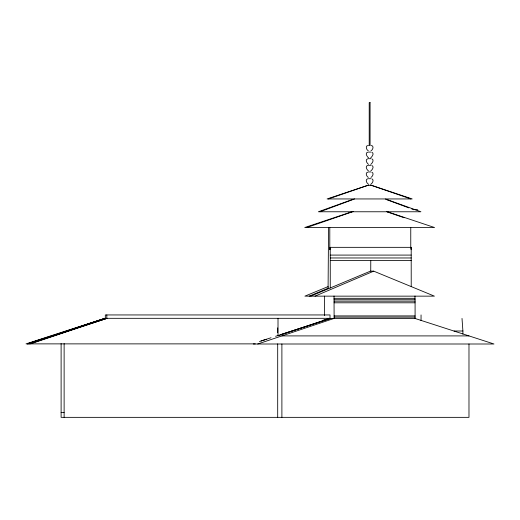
<?xml version="1.0" encoding="UTF-8"?>
<svg xmlns="http://www.w3.org/2000/svg" width="520" height="520" viewBox="0 0 520 520"><rect width="100%" height="100%" fill="white"/><g stroke="black" fill="none" stroke-linecap="round" stroke-linejoin="round"><path stroke-width="0.78" d="M370.74 271.154L370.773 260.585M334.126 318.442L334.022 296.03M415.09 318.442L415.084 299.735L334.068 299.735M370.701 157.905C372.119 156.605 374.556 153.484 371.839 152.198M370.747 164.398C372.281 163.228 374.465 160.017 371.839 158.821M370.806 170.898C372.424 169.832 374.381 166.556 371.839 165.445M370.968 150.813C372.976 149.897 374.29 145.548 371.124 145.509M370.968 177.431C372.632 176.482 374.25 173.173 371.839 172.192M371.066 183.957C372.704 183.027 374.199 179.744 371.839 178.815M315.042 296.147L373.724 271.154L434.421 296.147L304.889 296.147L328.12 286.585M309.212 296.147L328.608 288.028M310.719 296.147L370.416 271.154L373.724 271.154M319.989 211.77L354.601 198.919M353.054 199.297L318.364 211.77L420.934 211.77L385.489 199.024M328.432 198.946L368.882 184.99L327.08 198.946L412.217 198.946L370.409 184.983L410.865 198.946M306.793 227.533L353.548 211.4M28.672 343.876L104.995 318.318L330.012 318.318L330.012 314.945L105.313 314.945L105.313 318.318M30.505 343.876L106.828 318.318L106.828 314.945M257.719 344L334.041 318.448M352.079 211.718L304.726 227.533L434.564 227.533L386.451 211.458M29.218 343.876L106.828 318.318L27.332 343.876L104.995 318.318L26 343.876L255.288 343.876M261.047 340.997L271.057 337.74M281.84 334.23L330.356 318.442L415.24 318.442M27.833 343.876L106.828 318.318M259.474 341.523L266.377 339.287M275.581 336.31L330.798 318.448L330.356 318.442M323.037 320.183L330.012 318.318L278.012 335.862L278.012 318.318M367.919 152.133C364.624 152.789 366.971 156.663 368.596 157.905M367.919 158.756C364.728 159.328 366.808 163.274 368.55 164.398M367.919 165.38C364.825 165.88 366.665 169.871 368.491 170.898M367.919 172.127C364.981 172.51 366.457 176.508 368.329 177.431M367.919 178.75C365.047 179.088 366.385 183.047 368.231 183.957M368.446 145.509C365.066 145.21 366.151 149.864 368.329 150.813M368.563 152.081L370.728 152.081M368.563 158.704L370.728 158.704M368.563 165.328L370.728 165.328M368.563 171.951L370.728 171.951M368.563 178.705L370.728 178.705M368.563 185.322L370.728 185.322M415.318 209.749L417.755 209.749M330.233 247.338L330.233 255.086L411.197 255.086L411.223 286.397M330.233 255.086L330.291 257.966L411.255 257.966M330.258 288.008L330.258 260.585L411.255 260.585M334.022 298.324L415.012 298.324L415.031 299.735M334.12 301.171L415.084 301.171M334.087 302.796L415.051 302.796M334.087 315.913L415.051 315.913M334.126 317.128L415.09 317.128M454.058 331.006L462.904 331.006L462.904 334.126M281.892 335.907L468.981 335.907M253.286 344L494 344L415.006 318.448M61.113 412.451L64.123 412.451M387.276 211.933L404.144 217.744M386.197 199.472L408.772 207.857M411.781 208.975L414.037 209.814M462.013 318.442L462.904 331.006M468.981 344L468.981 417.352L61.113 417.352L61.113 343.551M421.05 314.945L421.05 320.567M414.986 296.03L414.986 298.324M411.197 255.086L411.197 247.338L330.122 247.338L329.797 249.711L329.797 227.533M411.086 247.338L411.086 249.711M410.761 227.533L410.761 248.125M330.291 257.966L330.291 260.585M328.536 227.533L328.088 288.139M324.428 296.147L324.389 315.53M281.892 344L281.892 417.352M277.693 327.88L277.693 332.657M277.693 343.889L277.693 417.352M64.123 343.551L64.123 417.352M370.084 102.648L369.213 102.648L369.213 145.509L370.084 145.509L370.084 102.648"/></g></svg>
